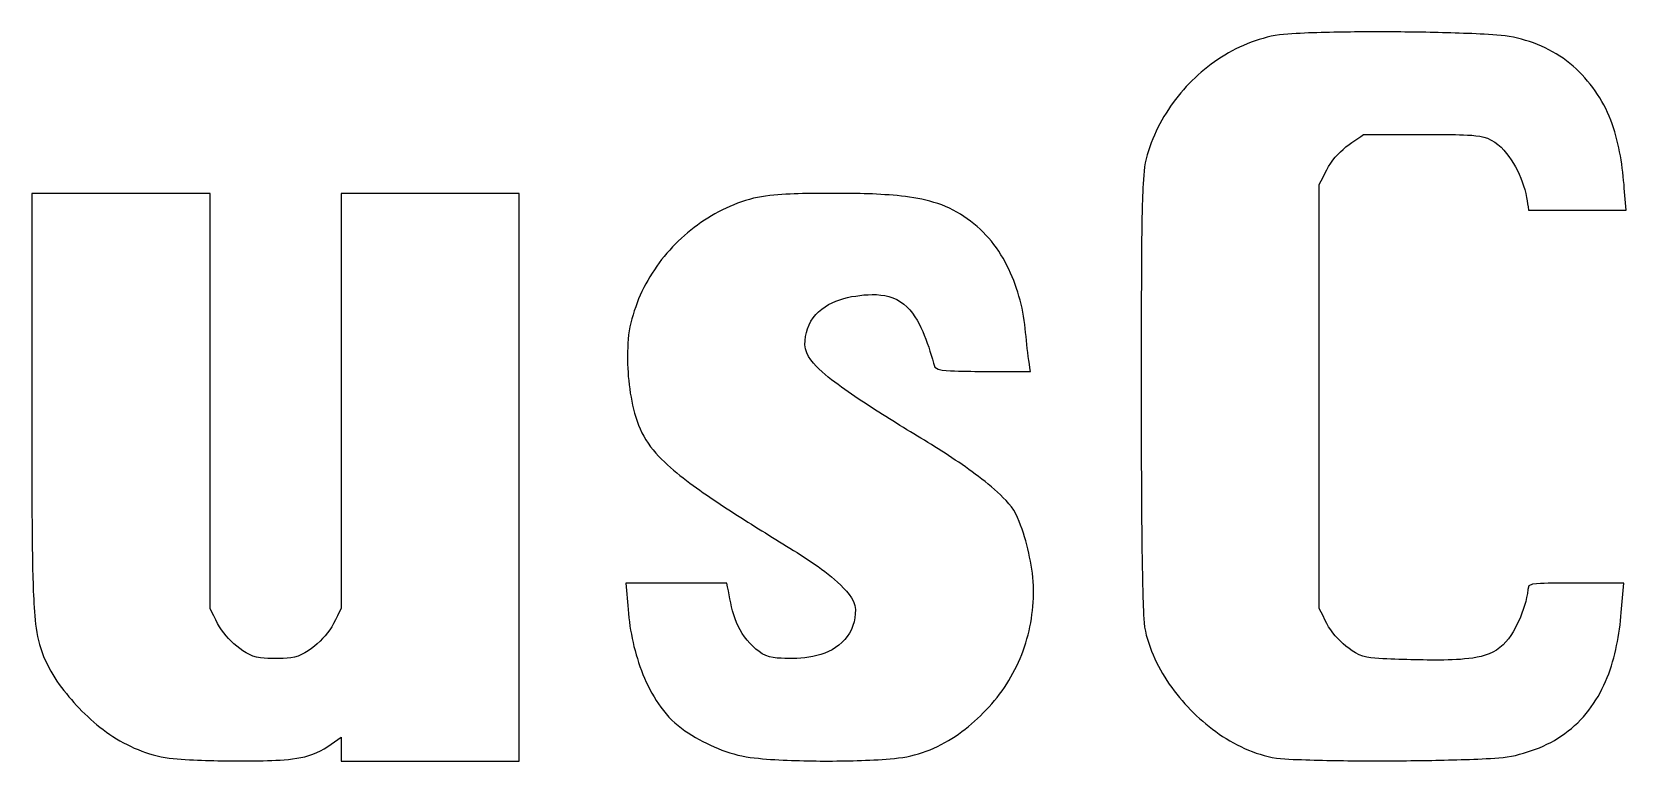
# Model space of a CAD drawing. Extents: x 0 to 428, y 0 to 74.
# Drawn here: x 194.2 to 328, y 11.3 to 72.6 of the extents above; entities that cross this region are included whole.
import ezdxf

# ---------------------------------------------------------------- set-up
doc = ezdxf.new("R2010")
doc.units = 0
doc.layers.add('ink_ext_XXXXXX', color=7, linetype='CONTINUOUS')

msp = doc.modelspace()

# ---------------------------------------------------------------- linework, layer by layer
at = {"layer": 'ink_ext_XXXXXX', "color": 7}
for points in [[(306.634444, 72.592847), (306.281667, 72.584028), (305.928889, 72.584028), (305.576111, 72.584028), (305.223333, 72.584028), (304.879361, 72.575208), (304.526583, 72.575208), (304.173805, 72.566389), (303.821028, 72.566389), (303.46825, 72.557569), (303.115472, 72.54875), (302.762694, 72.539931), (302.41875, 72.539931), (302.065972, 72.522292), (301.713194, 72.513472), (301.360417, 72.504653), (301.007639, 72.487014), (300.663695, 72.469375), (300.310917, 72.451736), (299.958139, 72.434097), (299.605361, 72.407639), (299.261389, 72.381181), (298.908611, 72.345903), (298.555833, 72.292986), (298.220694, 72.222431), (297.87675, 72.134236), (297.541583, 72.046042), (297.206472, 71.949028), (296.871305, 71.834375), (296.545, 71.719722), (296.218695, 71.587431), (295.892361, 71.455139), (295.574861, 71.305208), (295.257361, 71.155278), (294.948695, 70.996528), (294.64, 70.820139), (294.340139, 70.64375), (294.040278, 70.458542), (293.74925, 70.273333), (293.458194, 70.070486), (293.175972, 69.867639), (292.902584, 69.655972), (292.629167, 69.435486), (292.35575, 69.206181), (292.091195, 68.976875), (291.835417, 68.73875), (291.588472, 68.500625), (291.341528, 68.253681), (291.094583, 67.997917), (290.865278, 67.733333), (290.635972, 67.46875), (290.415472, 67.204167), (290.195, 66.921944), (289.983333, 66.648542), (289.780472, 66.3575), (289.586472, 66.066458), (289.40125, 65.775417), (289.216028, 65.475556), (289.039639, 65.175694), (288.872083, 64.867014), (288.713333, 64.558333), (288.554583, 64.240833), (288.413472, 63.923333), (288.281195, 63.597014), (288.148889, 63.270694), (288.025417, 62.944375), (287.919583, 62.609236), (287.81375, 62.274097), (287.725556, 61.938958), (287.646195, 61.595), (287.59325, 61.251042), (287.549167, 60.898264), (287.522694, 60.545486), (287.49625, 60.192708), (287.469806, 59.839931), (287.452139, 59.487153), (287.434528, 59.143194), (287.425694, 58.790417), (287.408056, 58.437639), (287.39925, 58.084861), (287.390417, 57.732083), (287.381583, 57.379306), (287.372778, 57.026528), (287.372778, 56.67375), (287.363972, 56.320972), (287.355139, 55.968194), (287.355139, 55.615417), (287.346305, 55.262639), (287.346305, 54.909861), (287.3375, 54.557083), (287.3375, 54.204306), (287.3375, 53.851528), (287.328695, 53.49875), (287.328695, 53.145972), (287.328695, 52.793194), (287.319861, 52.440417), (287.319861, 52.087639), (287.319861, 51.734861), (287.319861, 51.382083), (287.319861, 51.029306), (287.311028, 50.676528), (287.311028, 50.32375), (287.311028, 49.970972), (287.311028, 49.618194), (287.311028, 49.265417), (287.311028, 48.912639), (287.311028, 48.559861), (287.311028, 48.207083), (287.302222, 47.863125), (287.302222, 47.510347), (287.302222, 47.157569), (287.302222, 46.804792), (287.302222, 46.452014), (287.302222, 46.099236), (287.302222, 45.746458), (287.302222, 45.393681), (287.302222, 45.040903), (287.302222, 44.688125), (287.302222, 44.335347), (287.302222, 43.982569), (287.302222, 43.629792), (287.302222, 43.277014), (287.302222, 42.924236), (287.302222, 42.571458), (287.302222, 42.218681), (287.302222, 41.865903), (287.302222, 41.513125), (287.302222, 41.169167), (287.302222, 40.816389), (287.302222, 40.463611), (287.302222, 40.110833), (287.302222, 39.766875), (287.302222, 39.414097), (287.302222, 39.061319), (287.302222, 38.708542), (287.302222, 38.364583), (287.311028, 38.011806), (287.311028, 37.659028), (287.311028, 37.30625), (287.311028, 36.962292), (287.311028, 36.609514), (287.311028, 36.256736), (287.311028, 35.903958), (287.319861, 35.56), (287.319861, 35.207222), (287.319861, 34.854444), (287.319861, 34.501667), (287.328695, 34.157708), (287.328695, 33.804931), (287.328695, 33.452153), (287.328695, 33.099375), (287.3375, 32.755417), (287.3375, 32.402639), (287.3375, 32.049861), (287.346305, 31.697083), (287.346305, 31.353125), (287.355139, 31.000347), (287.355139, 30.647569), (287.355139, 30.294792), (287.363972, 29.950833), (287.363972, 29.598056), (287.372778, 29.245278), (287.372778, 28.8925), (287.381583, 28.548542), (287.390417, 28.195764), (287.390417, 27.842986), (287.39925, 27.490208), (287.408056, 27.14625), (287.408056, 26.793472), (287.416861, 26.440694), (287.425694, 26.096736), (287.434528, 25.743958), (287.443333, 25.391181), (287.452139, 25.038403), (287.460972, 24.694444), (287.478611, 24.341667), (287.487416, 23.988889), (287.505084, 23.636111), (287.522694, 23.292153), (287.549167, 22.939375), (287.584444, 22.595417), (287.655, 22.251458), (287.734361, 21.9075), (287.831389, 21.572361), (287.937222, 21.237222), (288.051861, 20.902083), (288.175361, 20.575764), (288.307639, 20.249444), (288.44875, 19.931944), (288.598695, 19.614444), (288.76625, 19.305764), (288.925, 18.997083), (289.101389, 18.697222), (289.286583, 18.397361), (289.471806, 18.0975), (289.665833, 17.806458), (289.868695, 17.524236), (290.080361, 17.242014), (290.292028, 16.959792), (290.5125, 16.686389), (290.741806, 16.421806), (290.971111, 16.157222), (291.20925, 15.901458), (291.447361, 15.645694), (291.694306, 15.39875), (291.950084, 15.151806), (292.205833, 14.913681), (292.470417, 14.684375), (292.735, 14.455069), (293.008417, 14.234583), (293.281806, 14.022917), (293.564028, 13.81125), (293.855084, 13.608403), (294.146111, 13.414375), (294.437139, 13.229167), (294.737028, 13.043958), (295.045694, 12.876389), (295.354361, 12.708819), (295.663056, 12.550069), (295.980556, 12.400139), (296.306861, 12.259028), (296.624361, 12.135556), (296.959528, 12.012083), (297.294639, 11.90625), (297.629806, 11.800417), (297.964916, 11.721042), (298.308889, 11.641667), (298.661667, 11.58875), (299.005639, 11.553472), (299.358417, 11.527014), (299.711195, 11.509375), (300.063972, 11.482917), (300.41675, 11.474097), (300.769528, 11.456458), (301.122306, 11.438819), (301.475084, 11.43), (301.827861, 11.421181), (302.180639, 11.412361), (302.533417, 11.403542), (302.886195, 11.394722), (303.238972, 11.385903), (303.59175, 11.385903), (303.944528, 11.377083), (304.297306, 11.377083), (304.650084, 11.368264), (305.002861, 11.368264), (305.355639, 11.368264), (305.708417, 11.359444), (306.061195, 11.359444), (306.413972, 11.359444), (306.76675, 11.359444), (307.119528, 11.359444), (307.472306, 11.359444), (307.825084, 11.359444), (308.177861, 11.359444), (308.530639, 11.359444), (308.883417, 11.368264), (309.236195, 11.368264), (309.588972, 11.368264), (309.932917, 11.377083), (310.285694, 11.377083), (310.638472, 11.385903), (310.99125, 11.385903), (311.344028, 11.394722), (311.696806, 11.394722), (312.049583, 11.403542), (312.402361, 11.412361), (312.755139, 11.421181), (313.107917, 11.43), (313.460694, 11.438819), (313.813472, 11.447639), (314.16625, 11.456458), (314.519028, 11.474097), (314.871806, 11.482917), (315.224583, 11.500556), (315.577361, 11.509375), (315.930139, 11.527014), (316.282917, 11.544653), (316.635694, 11.562292), (316.988472, 11.58875), (317.34125, 11.615208), (317.685194, 11.650486), (318.037972, 11.685764), (318.39075, 11.738681), (318.725917, 11.818056), (319.069861, 11.90625), (319.413805, 11.994444), (319.748972, 12.100278), (320.075278, 12.214931), (320.410417, 12.329583), (320.73675, 12.461875), (321.05425, 12.602986), (321.37175, 12.752917), (321.68925, 12.911667), (321.997917, 13.079236), (322.297778, 13.264444), (322.588805, 13.449653), (322.879861, 13.6525), (323.162083, 13.864167), (323.435472, 14.084653), (323.700084, 14.313958), (323.955833, 14.560903), (324.202778, 14.807847), (324.440917, 15.063611), (324.670194, 15.328194), (324.881861, 15.601597), (325.093528, 15.883819), (325.296389, 16.174861), (325.481583, 16.474722), (325.666806, 16.774583), (325.834361, 17.083264), (325.993139, 17.391944), (326.151861, 17.709444), (326.292972, 18.026944), (326.425278, 18.353264), (326.557584, 18.679583), (326.672222, 19.014722), (326.786861, 19.341042), (326.883889, 19.685), (326.980917, 20.020139), (327.069083, 20.355278), (327.148472, 20.699236), (327.227861, 21.043194), (327.298417, 21.387153), (327.360139, 21.731111), (327.413056, 22.083889), (327.465972, 22.427847), (327.510084, 22.771806), (327.554167, 23.124583), (327.589444, 23.477361), (327.615917, 23.821319), (327.642361, 24.13), (327.668805, 24.438681), (327.695278, 24.747361), (327.72175, 25.056042), (327.739361, 25.364722), (327.765833, 25.673403), (327.792306, 25.982083), (327.81875, 26.290764), (327.483611, 26.290764), (327.148472, 26.290764), (326.813333, 26.290764), (326.478194, 26.290764), (326.143056, 26.290764), (325.799083, 26.290764), (325.463972, 26.290764), (325.128805, 26.290764), (324.793695, 26.290764), (324.458528, 26.290764), (324.123417, 26.290764), (323.78825, 26.290764), (323.461944, 26.290764), (323.126806, 26.290764), (322.800472, 26.290764), (322.474167, 26.290764), (322.139028, 26.290764), (321.812694, 26.281944), (321.477584, 26.281944), (321.15125, 26.264306), (320.824916, 26.255486), (320.489806, 26.229028), (320.172306, 26.184931), (319.863611, 26.061458), (319.757778, 25.761597), (319.731305, 25.417639), (319.669583, 25.073681), (319.590194, 24.738542), (319.502028, 24.403403), (319.387361, 24.077083), (319.272694, 23.750764), (319.140417, 23.433264), (319.008139, 23.115764), (318.858194, 22.798264), (318.699444, 22.489583), (318.531861, 22.189722), (318.355472, 21.889861), (318.152639, 21.607639), (317.932139, 21.343056), (317.685194, 21.096111), (317.420639, 20.866806), (317.138417, 20.663958), (316.829722, 20.487569), (316.512222, 20.346458), (316.185917, 20.222986), (315.85075, 20.125972), (315.506806, 20.055417), (315.162861, 19.993681), (314.818889, 19.949583), (314.466111, 19.914306), (314.122139, 19.879028), (313.769361, 19.861389), (313.425417, 19.84375), (313.072639, 19.834931), (312.719861, 19.826111), (312.375917, 19.826111), (312.023139, 19.826111), (311.670361, 19.826111), (311.326389, 19.826111), (310.973611, 19.834931), (310.629639, 19.84375), (310.276861, 19.852569), (309.94175, 19.852569), (309.606583, 19.861389), (309.271472, 19.870208), (308.9275, 19.879028), (308.592361, 19.887847), (308.257222, 19.896667), (307.922083, 19.914306), (307.586944, 19.923125), (307.251806, 19.949583), (306.916667, 19.976042), (306.581528, 20.011319), (306.246389, 20.064236), (305.920084, 20.143611), (305.611389, 20.267083), (305.311528, 20.425833), (305.029306, 20.602222), (304.755917, 20.79625), (304.500139, 20.981458), (304.262028, 21.184306), (304.032694, 21.404792), (303.812222, 21.625278), (303.600556, 21.863403), (303.406528, 22.110347), (303.221305, 22.357292), (303.044916, 22.621875), (302.895, 22.895278), (302.73625, 23.212778), (302.5775, 23.530278), (302.41875, 23.838958), (302.26, 24.156458), (302.26, 24.509236), (302.26, 24.862014), (302.26, 25.214792), (302.26, 25.567569), (302.26, 25.920347), (302.26, 26.273125), (302.26, 26.625903), (302.26, 26.978681), (302.26, 27.331458), (302.26, 27.675417), (302.26, 28.028194), (302.26, 28.380972), (302.26, 28.73375), (302.26, 29.086528), (302.26, 29.439306), (302.26, 29.792083), (302.26, 30.144861), (302.26, 30.497639), (302.26, 30.850417), (302.26, 31.203194), (302.26, 31.555972), (302.26, 31.90875), (302.26, 32.261528), (302.26, 32.614306), (302.26, 32.967083), (302.26, 33.319861), (302.26, 33.672639), (302.26, 34.025417), (302.26, 34.378194), (302.26, 34.730972), (302.26, 35.08375), (302.26, 35.436528), (302.26, 35.789306), (302.26, 36.142083), (302.26, 36.494861), (302.26, 36.847639), (302.26, 37.200417), (302.26, 37.553194), (302.26, 37.905972), (302.26, 38.25875), (302.26, 38.611528), (302.26, 38.964306), (302.26, 39.308264), (302.26, 39.661042), (302.26, 40.013819), (302.26, 40.366597), (302.26, 40.719375), (302.26, 41.072153), (302.26, 41.424931), (302.26, 41.777708), (302.26, 42.130486), (302.26, 42.483264), (302.26, 42.836042), (302.26, 43.188819), (302.26, 43.541597), (302.26, 43.894375), (302.26, 44.247153), (302.26, 44.599931), (302.26, 44.952708), (302.26, 45.305486), (302.26, 45.658264), (302.26, 46.011042), (302.26, 46.363819), (302.26, 46.716597), (302.26, 47.069375), (302.26, 47.422153), (302.26, 47.774931), (302.26, 48.127708), (302.26, 48.480486), (302.26, 48.833264), (302.26, 49.186042), (302.26, 49.538819), (302.26, 49.891597), (302.26, 50.244375), (302.26, 50.588333), (302.26, 50.941111), (302.26, 51.293889), (302.26, 51.646667), (302.26, 51.999444), (302.26, 52.352222), (302.26, 52.705), (302.26, 53.057778), (302.26, 53.410556), (302.26, 53.763333), (302.26, 54.116111), (302.26, 54.468889), (302.26, 54.821667), (302.26, 55.174444), (302.26, 55.527222), (302.26, 55.88), (302.26, 56.232778), (302.26, 56.585556), (302.26, 56.938333), (302.26, 57.291111), (302.26, 57.643889), (302.26, 57.996667), (302.26, 58.349444), (302.26, 58.702222), (302.26, 59.055), (302.26, 59.407778), (302.26, 59.760556), (302.41875, 60.069236), (302.5775, 60.386736), (302.73625, 60.695417), (302.895, 61.012917), (303.044916, 61.286319), (303.221305, 61.550903), (303.406528, 61.806667), (303.600556, 62.053611), (303.812222, 62.282917), (304.032694, 62.512222), (304.262028, 62.723889), (304.500139, 62.935556), (304.755917, 63.120764), (304.994028, 63.288333), (305.240972, 63.455903), (305.487917, 63.632292), (305.734861, 63.799861), (305.972972, 63.967431), (306.308139, 63.967431), (306.64325, 63.967431), (306.978417, 63.967431), (307.304722, 63.967431), (307.639861, 63.967431), (307.975, 63.967431), (308.301305, 63.967431), (308.636472, 63.967431), (308.971583, 63.967431), (309.297917, 63.967431), (309.633056, 63.967431), (309.968194, 63.967431), (310.294528, 63.967431), (310.629639, 63.967431), (310.964806, 63.967431), (311.299916, 63.967431), (311.643889, 63.967431), (311.987861, 63.967431), (312.322972, 63.967431), (312.666944, 63.967431), (313.010917, 63.967431), (313.346028, 63.958611), (313.69, 63.958611), (314.033972, 63.949792), (314.369083, 63.940972), (314.713056, 63.923333), (315.057028, 63.905694), (315.392139, 63.870417), (315.727306, 63.826319), (316.062416, 63.755764), (316.38875, 63.649931), (316.688611, 63.5), (316.988472, 63.323611), (317.261861, 63.120764), (317.517639, 62.900278), (317.75575, 62.653333), (317.97625, 62.38875), (318.187917, 62.115347), (318.381944, 61.833125), (318.558333, 61.542083), (318.734722, 61.242222), (318.893472, 60.942361), (319.043417, 60.633681), (319.175694, 60.316181), (319.299167, 59.998681), (319.413805, 59.672361), (319.510833, 59.346042), (319.599028, 59.010903), (319.66075, 58.675764), (319.704861, 58.411181), (319.748972, 58.146597), (319.78425, 57.882014), (319.828333, 57.617431), (320.172306, 57.617431), (320.51625, 57.617431), (320.851389, 57.617431), (321.195361, 57.617431), (321.539306, 57.617431), (321.88325, 57.617431), (322.218417, 57.617431), (322.562361, 57.617431), (322.906305, 57.617431), (323.241472, 57.617431), (323.585417, 57.617431), (323.929361, 57.617431), (324.273333, 57.617431), (324.608472, 57.617431), (324.952416, 57.617431), (325.296389, 57.617431), (325.631528, 57.617431), (325.975472, 57.617431), (326.319444, 57.617431), (326.663417, 57.617431), (326.998528, 57.617431), (327.3425, 57.617431), (327.686472, 57.617431), (328.021583, 57.617431), (327.995139, 57.926111), (327.9775, 58.234792), (327.951028, 58.534653), (327.924583, 58.843333), (327.898139, 59.152014), (327.871667, 59.451875), (327.845194, 59.760556), (327.809916, 60.104514), (327.774639, 60.448472), (327.739361, 60.80125), (327.695278, 61.145208), (327.651195, 61.489167), (327.59825, 61.833125), (327.545361, 62.177083), (327.474806, 62.512222), (327.413056, 62.856181), (327.333695, 63.191319), (327.254306, 63.535278), (327.166111, 63.870417), (327.069083, 64.205556), (326.96325, 64.531875), (326.848611, 64.858194), (326.733972, 65.184514), (326.601667, 65.510833), (326.460556, 65.828333), (326.310639, 66.145833), (326.151861, 66.454514), (325.984306, 66.754375), (325.807917, 67.054236), (325.613889, 67.345278), (325.419861, 67.636319), (325.217028, 67.909722), (325.005361, 68.191944), (324.784861, 68.456528), (324.555556, 68.721111), (324.32625, 68.976875), (324.079306, 69.232639), (323.823528, 69.479583), (323.567778, 69.708889), (323.303194, 69.938194), (323.020972, 70.158681), (322.73875, 70.370347), (322.447694, 70.564375), (322.156667, 70.749583), (321.847972, 70.925972), (321.539306, 71.093542), (321.221806, 71.252292), (320.904306, 71.393403), (320.577972, 71.534514), (320.251667, 71.657986), (319.916528, 71.772639), (319.581389, 71.878472), (319.24625, 71.975486), (318.902306, 72.063681), (318.567139, 72.151875), (318.214361, 72.213611), (317.870417, 72.257708), (317.517639, 72.292986), (317.173695, 72.319444), (316.820917, 72.345903), (316.468139, 72.372361), (316.115361, 72.39), (315.762584, 72.407639), (315.418611, 72.425278), (315.065833, 72.442917), (314.713056, 72.460556), (314.360278, 72.469375), (314.0075, 72.487014), (313.663528, 72.495833), (313.31075, 72.504653), (312.957972, 72.513472), (312.605194, 72.522292), (312.252416, 72.531111), (311.899639, 72.539931), (311.555694, 72.54875), (311.202917, 72.557569), (310.850139, 72.557569), (310.497361, 72.566389), (310.144583, 72.566389), (309.791806, 72.575208), (309.447861, 72.575208), (309.095084, 72.584028), (308.742306, 72.584028), (308.389528, 72.584028), (308.03675, 72.584028), (307.683972, 72.592847), (307.331195, 72.592847), (306.987222, 72.592847), (306.634444, 72.592847), (306.634444, 72.592847)], [(194.168889, 59.028542), (194.168889, 58.684583), (194.168889, 58.340625), (194.168889, 57.987847), (194.168889, 57.643889), (194.168889, 57.291111), (194.168889, 56.947153), (194.168889, 56.603194), (194.168889, 56.250417), (194.168889, 55.906458), (194.168889, 55.553681), (194.168889, 55.209722), (194.168889, 54.865764), (194.168889, 54.512986), (194.168889, 54.169028), (194.168889, 53.81625), (194.168889, 53.472292), (194.168889, 53.128333), (194.168889, 52.775556), (194.168889, 52.431597), (194.168889, 52.078819), (194.168889, 51.734861), (194.168889, 51.390903), (194.168889, 51.038125), (194.168889, 50.694167), (194.168889, 50.341389), (194.168889, 49.997431), (194.168889, 49.653472), (194.168889, 49.300694), (194.168889, 48.956736), (194.168889, 48.603958), (194.168889, 48.26), (194.168889, 47.916042), (194.168889, 47.563264), (194.168889, 47.219306), (194.168889, 46.866528), (194.168889, 46.522569), (194.168889, 46.178611), (194.168889, 45.825833), (194.168889, 45.481875), (194.168889, 45.129097), (194.168889, 44.785139), (194.168889, 44.441181), (194.168889, 44.088403), (194.168889, 43.744444), (194.168889, 43.391667), (194.168889, 43.047708), (194.168889, 42.70375), (194.168889, 42.350972), (194.168889, 42.007014), (194.168889, 41.654236), (194.168889, 41.310278), (194.168889, 40.9575), (194.168889, 40.613542), (194.168889, 40.260764), (194.168889, 39.916806), (194.168889, 39.564028), (194.168889, 39.220069), (194.168889, 38.867292), (194.168889, 38.523333), (194.168889, 38.170556), (194.168889, 37.826597), (194.168889, 37.473819), (194.168889, 37.121042), (194.168889, 36.777083), (194.168889, 36.424306), (194.168889, 36.080347), (194.168889, 35.727569), (194.168889, 35.383611), (194.168889, 35.030833), (194.168889, 34.686875), (194.168889, 34.334097), (194.177708, 33.990139), (194.177708, 33.637361), (194.177708, 33.293403), (194.177708, 32.940625), (194.177708, 32.587847), (194.177708, 32.243889), (194.177708, 31.891111), (194.186528, 31.547153), (194.186528, 31.194375), (194.186528, 30.850417), (194.186528, 30.497639), (194.195347, 30.153681), (194.195347, 29.800903), (194.204167, 29.456944), (194.204167, 29.104167), (194.212986, 28.760208), (194.212986, 28.407431), (194.221806, 28.054653), (194.230625, 27.710694), (194.230625, 27.357917), (194.239444, 27.013958), (194.248264, 26.661181), (194.265903, 26.317222), (194.274722, 25.964444), (194.283542, 25.620486), (194.301181, 25.267708), (194.318819, 24.92375), (194.336458, 24.570972), (194.354097, 24.227014), (194.380556, 23.874236), (194.407014, 23.530278), (194.442292, 23.186319), (194.486389, 22.833542), (194.530486, 22.489583), (194.583403, 22.145625), (194.645139, 21.801667), (194.715694, 21.457708), (194.803889, 21.122569), (194.909722, 20.787431), (195.024375, 20.461111), (195.156667, 20.134792), (195.297778, 19.817292), (195.447708, 19.508611), (195.597639, 19.191111), (195.756389, 18.882431), (195.915139, 18.600208), (196.091528, 18.317986), (196.276736, 18.044583), (196.461944, 17.78), (196.655972, 17.515417), (196.858819, 17.259653), (197.061667, 17.003889), (197.273333, 16.748125), (197.485, 16.501181), (197.696667, 16.254236), (197.917153, 16.016111), (198.146458, 15.769167), (198.375764, 15.539861), (198.613889, 15.301736), (198.860833, 15.072431), (199.107778, 14.843125), (199.363542, 14.613819), (199.619306, 14.393333), (199.883889, 14.181667), (200.148472, 13.978819), (200.421875, 13.775972), (200.704097, 13.581944), (200.9775, 13.396736), (201.268542, 13.211528), (201.559583, 13.043958), (201.859444, 12.876389), (202.159306, 12.726458), (202.459167, 12.576528), (202.767847, 12.435417), (203.085347, 12.303125), (203.394028, 12.179653), (203.711528, 12.065), (204.037847, 11.959167), (204.364167, 11.862153), (204.681667, 11.773958), (205.016806, 11.694583), (205.351944, 11.632847), (205.687083, 11.58875), (206.031042, 11.544653), (206.366181, 11.518194), (206.710139, 11.491736), (207.045278, 11.465278), (207.389236, 11.447639), (207.733194, 11.43), (208.068333, 11.412361), (208.412292, 11.403542), (208.747431, 11.385903), (209.091389, 11.377083), (209.435347, 11.377083), (209.770486, 11.368264), (210.114444, 11.359444), (210.458403, 11.359444), (210.793542, 11.359444), (211.1375, 11.350625), (211.490278, 11.350625), (211.843056, 11.350625), (212.195833, 11.350625), (212.548611, 11.359444), (212.892569, 11.359444), (213.245347, 11.359444), (213.598125, 11.368264), (213.950903, 11.377083), (214.303681, 11.394722), (214.656458, 11.403542), (215.009236, 11.421181), (215.362014, 11.447639), (215.705972, 11.482917), (216.05875, 11.518194), (216.402708, 11.571111), (216.755486, 11.632847), (217.099444, 11.703403), (217.434583, 11.800417), (217.769722, 11.915069), (218.096042, 12.047361), (218.413542, 12.197292), (218.713403, 12.373681), (219.013264, 12.558889), (219.304306, 12.761736), (219.577708, 12.955764), (219.859931, 13.149792), (220.133333, 13.352639), (220.133333, 13.0175), (220.133333, 12.682361), (220.133333, 12.338403), (220.133333, 12.003264), (220.133333, 11.668125), (220.133333, 11.332986), (220.477292, 11.332986), (220.830069, 11.332986), (221.174028, 11.332986), (221.526806, 11.332986), (221.870764, 11.332986), (222.223542, 11.332986), (222.5675, 11.332986), (222.920278, 11.332986), (223.264236, 11.332986), (223.608194, 11.332986), (223.960972, 11.332986), (224.304931, 11.332986), (224.657708, 11.332986), (225.001667, 11.332986), (225.354444, 11.332986), (225.698403, 11.332986), (226.042361, 11.332986), (226.395139, 11.332986), (226.739097, 11.332986), (227.091875, 11.332986), (227.435833, 11.332986), (227.788611, 11.332986), (228.132569, 11.332986), (228.485347, 11.332986), (228.829306, 11.332986), (229.173264, 11.332986), (229.526042, 11.332986), (229.87, 11.332986), (230.222778, 11.332986), (230.566736, 11.332986), (230.919514, 11.332986), (231.263472, 11.332986), (231.61625, 11.332986), (231.960208, 11.332986), (232.304167, 11.332986), (232.656944, 11.332986), (233.000903, 11.332986), (233.353681, 11.332986), (233.697639, 11.332986), (234.050417, 11.332986), (234.394375, 11.332986), (234.738333, 11.332986), (235.091111, 11.332986), (235.091111, 11.685764), (235.091111, 12.038542), (235.091111, 12.391319), (235.091111, 12.735278), (235.091111, 13.088056), (235.091111, 13.440833), (235.091111, 13.793611), (235.091111, 14.137569), (235.091111, 14.490347), (235.091111, 14.843125), (235.091111, 15.195903), (235.091111, 15.548681), (235.091111, 15.892639), (235.091111, 16.245417), (235.091111, 16.598194), (235.091111, 16.950972), (235.091111, 17.294931), (235.091111, 17.647708), (235.091111, 18.000486), (235.091111, 18.353264), (235.091111, 18.697222), (235.091111, 19.05), (235.091111, 19.402778), (235.091111, 19.755556), (235.091111, 20.099514), (235.091111, 20.452292), (235.091111, 20.805069), (235.091111, 21.157847), (235.091111, 21.510625), (235.091111, 21.854583), (235.091111, 22.207361), (235.091111, 22.560139), (235.091111, 22.912917), (235.091111, 23.256875), (235.091111, 23.609653), (235.091111, 23.962431), (235.091111, 24.315208), (235.091111, 24.659167), (235.091111, 25.011944), (235.091111, 25.364722), (235.091111, 25.7175), (235.091111, 26.061458), (235.091111, 26.414236), (235.091111, 26.767014), (235.091111, 27.119792), (235.091111, 27.472569), (235.091111, 27.816528), (235.091111, 28.169306), (235.091111, 28.522083), (235.091111, 28.874861), (235.091111, 29.218819), (235.091111, 29.571597), (235.091111, 29.924375), (235.091111, 30.277153), (235.091111, 30.621111), (235.091111, 30.973889), (235.091111, 31.326667), (235.091111, 31.679444), (235.091111, 32.023403), (235.091111, 32.376181), (235.091111, 32.728958), (235.091111, 33.081736), (235.091111, 33.434514), (235.091111, 33.778472), (235.091111, 34.13125), (235.091111, 34.484028), (235.091111, 34.836806), (235.091111, 35.180764), (235.091111, 35.533542), (235.091111, 35.886319), (235.091111, 36.239097), (235.091111, 36.583056), (235.091111, 36.935833), (235.091111, 37.288611), (235.091111, 37.641389), (235.091111, 37.985347), (235.091111, 38.338125), (235.091111, 38.690903), (235.091111, 39.043681), (235.091111, 39.396458), (235.091111, 39.740417), (235.091111, 40.093194), (235.091111, 40.445972), (235.091111, 40.79875), (235.091111, 41.142708), (235.091111, 41.495486), (235.091111, 41.848264), (235.091111, 42.201042), (235.091111, 42.545), (235.091111, 42.897778), (235.091111, 43.250556), (235.091111, 43.603333), (235.091111, 43.947292), (235.091111, 44.300069), (235.091111, 44.652847), (235.091111, 45.005625), (235.091111, 45.358403), (235.091111, 45.702361), (235.091111, 46.055139), (235.091111, 46.407917), (235.091111, 46.760694), (235.091111, 47.104653), (235.091111, 47.457431), (235.091111, 47.810208), (235.091111, 48.162986), (235.091111, 48.506944), (235.091111, 48.859722), (235.091111, 49.2125), (235.091111, 49.565278), (235.091111, 49.909236), (235.091111, 50.262014), (235.091111, 50.614792), (235.091111, 50.967569), (235.091111, 51.320347), (235.091111, 51.664306), (235.091111, 52.017083), (235.091111, 52.369861), (235.091111, 52.722639), (235.091111, 53.066597), (235.091111, 53.419375), (235.091111, 53.772153), (235.091111, 54.124931), (235.091111, 54.468889), (235.091111, 54.821667), (235.091111, 55.174444), (235.091111, 55.527222), (235.091111, 55.871181), (235.091111, 56.223958), (235.091111, 56.576736), (235.091111, 56.929514), (235.091111, 57.273472), (235.091111, 57.62625), (235.091111, 57.979028), (235.091111, 58.331806), (235.091111, 58.684583), (235.091111, 59.028542), (234.738333, 59.028542), (234.394375, 59.028542), (234.050417, 59.028542), (233.697639, 59.028542), (233.353681, 59.028542), (233.000903, 59.028542), (232.656944, 59.028542), (232.304167, 59.028542), (231.960208, 59.028542), (231.61625, 59.028542), (231.263472, 59.028542), (230.919514, 59.028542), (230.566736, 59.028542), (230.222778, 59.028542), (229.87, 59.028542), (229.526042, 59.028542), (229.173264, 59.028542), (228.829306, 59.028542), (228.485347, 59.028542), (228.132569, 59.028542), (227.788611, 59.028542), (227.435833, 59.028542), (227.091875, 59.028542), (226.739097, 59.028542), (226.395139, 59.028542), (226.042361, 59.028542), (225.698403, 59.028542), (225.354444, 59.028542), (225.001667, 59.028542), (224.657708, 59.028542), (224.304931, 59.028542), (223.960972, 59.028542), (223.608194, 59.028542), (223.264236, 59.028542), (222.920278, 59.028542), (222.5675, 59.028542), (222.223542, 59.028542), (221.870764, 59.028542), (221.526806, 59.028542), (221.174028, 59.028542), (220.830069, 59.028542), (220.477292, 59.028542), (220.133333, 59.028542), (220.133333, 58.675764), (220.133333, 58.322986), (220.133333, 57.970208), (220.133333, 57.62625), (220.133333, 57.273472), (220.133333, 56.920694), (220.133333, 56.567917), (220.133333, 56.215139), (220.133333, 55.862361), (220.133333, 55.509583), (220.133333, 55.156806), (220.133333, 54.804028), (220.133333, 54.45125), (220.133333, 54.098472), (220.133333, 53.745694), (220.133333, 53.392917), (220.133333, 53.040139), (220.133333, 52.687361), (220.133333, 52.334583), (220.133333, 51.981806), (220.133333, 51.629028), (220.133333, 51.285069), (220.133333, 50.932292), (220.133333, 50.579514), (220.133333, 50.226736), (220.133333, 49.873958), (220.133333, 49.521181), (220.133333, 49.168403), (220.133333, 48.815625), (220.133333, 48.462847), (220.133333, 48.110069), (220.133333, 47.757292), (220.133333, 47.404514), (220.133333, 47.051736), (220.133333, 46.698958), (220.133333, 46.346181), (220.133333, 45.993403), (220.133333, 45.640625), (220.133333, 45.287847), (220.133333, 44.943889), (220.133333, 44.591111), (220.133333, 44.238333), (220.133333, 43.885556), (220.133333, 43.532778), (220.133333, 43.18), (220.133333, 42.827222), (220.133333, 42.474444), (220.133333, 42.121667), (220.133333, 41.768889), (220.133333, 41.416111), (220.133333, 41.063333), (220.133333, 40.710556), (220.133333, 40.357778), (220.133333, 40.005), (220.133333, 39.652222), (220.133333, 39.299444), (220.133333, 38.946667), (220.133333, 38.602708), (220.133333, 38.249931), (220.133333, 37.897153), (220.133333, 37.544375), (220.133333, 37.191597), (220.133333, 36.838819), (220.133333, 36.486042), (220.133333, 36.133264), (220.133333, 35.780486), (220.133333, 35.427708), (220.133333, 35.074931), (220.133333, 34.722153), (220.133333, 34.369375), (220.133333, 34.016597), (220.133333, 33.663819), (220.133333, 33.311042), (220.133333, 32.958264), (220.133333, 32.605486), (220.133333, 32.261528), (220.133333, 31.90875), (220.133333, 31.555972), (220.133333, 31.203194), (220.133333, 30.850417), (220.133333, 30.497639), (220.133333, 30.144861), (220.133333, 29.792083), (220.133333, 29.439306), (220.133333, 29.086528), (220.133333, 28.73375), (220.133333, 28.380972), (220.133333, 28.028194), (220.133333, 27.675417), (220.133333, 27.322639), (220.133333, 26.969861), (220.133333, 26.617083), (220.133333, 26.264306), (220.133333, 25.920347), (220.133333, 25.567569), (220.133333, 25.214792), (220.133333, 24.862014), (220.133333, 24.509236), (220.133333, 24.156458), (219.974583, 23.838958), (219.815833, 23.530278), (219.657083, 23.212778), (219.498333, 22.895278), (219.348403, 22.621875), (219.172014, 22.357292), (218.986806, 22.110347), (218.792778, 21.863403), (218.581111, 21.625278), (218.360625, 21.404792), (218.131319, 21.184306), (217.893194, 20.981458), (217.637431, 20.79625), (217.372847, 20.611042), (217.099444, 20.443472), (216.817222, 20.293542), (216.526181, 20.16125), (216.2175, 20.073056), (215.908819, 20.011319), (215.591319, 19.976042), (215.273819, 19.949583), (214.9475, 19.949583), (214.63, 19.940764), (214.3125, 19.949583), (213.986181, 19.949583), (213.668681, 19.976042), (213.351181, 20.011319), (213.033681, 20.073056), (212.733819, 20.16125), (212.433958, 20.293542), (212.160556, 20.443472), (211.887153, 20.611042), (211.622569, 20.79625), (211.366806, 20.981458), (211.128681, 21.184306), (210.899375, 21.404792), (210.678889, 21.625278), (210.467222, 21.863403), (210.273194, 22.110347), (210.087986, 22.357292), (209.911597, 22.621875), (209.761667, 22.895278), (209.602917, 23.212778), (209.444167, 23.530278), (209.285417, 23.838958), (209.126667, 24.156458), (209.126667, 24.509236), (209.126667, 24.862014), (209.126667, 25.214792), (209.126667, 25.567569), (209.126667, 25.920347), (209.126667, 26.264306), (209.126667, 26.617083), (209.126667, 26.969861), (209.126667, 27.322639), (209.126667, 27.675417), (209.126667, 28.028194), (209.126667, 28.380972), (209.126667, 28.73375), (209.126667, 29.086528), (209.126667, 29.439306), (209.126667, 29.792083), (209.126667, 30.144861), (209.126667, 30.497639), (209.126667, 30.850417), (209.126667, 31.203194), (209.126667, 31.555972), (209.126667, 31.90875), (209.126667, 32.261528), (209.126667, 32.605486), (209.126667, 32.958264), (209.126667, 33.311042), (209.126667, 33.663819), (209.126667, 34.016597), (209.126667, 34.369375), (209.126667, 34.722153), (209.126667, 35.074931), (209.126667, 35.427708), (209.126667, 35.780486), (209.126667, 36.133264), (209.126667, 36.486042), (209.126667, 36.838819), (209.126667, 37.191597), (209.126667, 37.544375), (209.126667, 37.897153), (209.126667, 38.249931), (209.126667, 38.602708), (209.126667, 38.946667), (209.126667, 39.299444), (209.126667, 39.652222), (209.126667, 40.005), (209.126667, 40.357778), (209.126667, 40.710556), (209.126667, 41.063333), (209.126667, 41.416111), (209.126667, 41.768889), (209.126667, 42.121667), (209.126667, 42.474444), (209.126667, 42.827222), (209.126667, 43.18), (209.126667, 43.532778), (209.126667, 43.885556), (209.126667, 44.238333), (209.126667, 44.591111), (209.126667, 44.943889), (209.126667, 45.287847), (209.126667, 45.640625), (209.126667, 45.993403), (209.126667, 46.346181), (209.126667, 46.698958), (209.126667, 47.051736), (209.126667, 47.404514), (209.126667, 47.757292), (209.126667, 48.110069), (209.126667, 48.462847), (209.126667, 48.815625), (209.126667, 49.168403), (209.126667, 49.521181), (209.126667, 49.873958), (209.126667, 50.226736), (209.126667, 50.579514), (209.126667, 50.932292), (209.126667, 51.285069), (209.126667, 51.629028), (209.126667, 51.981806), (209.126667, 52.334583), (209.126667, 52.687361), (209.126667, 53.040139), (209.126667, 53.392917), (209.126667, 53.745694), (209.126667, 54.098472), (209.126667, 54.45125), (209.126667, 54.804028), (209.126667, 55.156806), (209.126667, 55.509583), (209.126667, 55.862361), (209.126667, 56.215139), (209.126667, 56.567917), (209.126667, 56.920694), (209.126667, 57.273472), (209.126667, 57.62625), (209.126667, 57.970208), (209.126667, 58.322986), (209.126667, 58.675764), (209.126667, 59.028542), (208.782708, 59.028542), (208.429931, 59.028542), (208.085972, 59.028542), (207.733194, 59.028542), (207.389236, 59.028542), (207.036458, 59.028542), (206.6925, 59.028542), (206.339722, 59.028542), (205.995764, 59.028542), (205.651806, 59.028542), (205.299028, 59.028542), (204.955069, 59.028542), (204.602292, 59.028542), (204.258333, 59.028542), (203.905556, 59.028542), (203.561597, 59.028542), (203.208819, 59.028542), (202.864861, 59.028542), (202.520903, 59.028542), (202.168125, 59.028542), (201.824167, 59.028542), (201.471389, 59.028542), (201.127431, 59.028542), (200.774653, 59.028542), (200.430694, 59.028542), (200.077917, 59.028542), (199.733958, 59.028542), (199.39, 59.028542), (199.037222, 59.028542), (198.693264, 59.028542), (198.340486, 59.028542), (197.996528, 59.028542), (197.64375, 59.028542), (197.299792, 59.028542), (196.947014, 59.028542), (196.603056, 59.028542), (196.259097, 59.028542), (195.906319, 59.028542), (195.562361, 59.028542), (195.209583, 59.028542), (194.865625, 59.028542), (194.512847, 59.028542), (194.168889, 59.028542), (194.168889, 59.028542)], [(260.579306, 59.028542), (260.235347, 59.019722), (259.891389, 59.019722), (259.547431, 59.010903), (259.203472, 59.010903), (258.859514, 59.002083), (258.515556, 58.993264), (258.171597, 58.975625), (257.827639, 58.966806), (257.483681, 58.949167), (257.139722, 58.931528), (256.795764, 58.905069), (256.460625, 58.878611), (256.116667, 58.843333), (255.772708, 58.799236), (255.437569, 58.746319), (255.093611, 58.684583), (254.758472, 58.614028), (254.423333, 58.517014), (254.088194, 58.42), (253.753056, 58.305347), (253.426736, 58.190694), (253.100417, 58.058403), (252.782917, 57.926111), (252.456597, 57.785), (252.147917, 57.635069), (251.830417, 57.476319), (251.521736, 57.30875), (251.221875, 57.132361), (250.922014, 56.955972), (250.630972, 56.761944), (250.339931, 56.567917), (250.048889, 56.365069), (249.775486, 56.162222), (249.493264, 55.941736), (249.228681, 55.72125), (248.964097, 55.491944), (248.699514, 55.262639), (248.44375, 55.024514), (248.196806, 54.777569), (247.958681, 54.521806), (247.720556, 54.266042), (247.49125, 54.001458), (247.261944, 53.736875), (247.041458, 53.463472), (246.829792, 53.18125), (246.626944, 52.899028), (246.432917, 52.616806), (246.238889, 52.316944), (246.053681, 52.025903), (245.877292, 51.717222), (245.709722, 51.417361), (245.550972, 51.108681), (245.392222, 50.791181), (245.251111, 50.473681), (245.11, 50.156181), (244.977708, 49.829861), (244.863056, 49.494722), (244.748403, 49.168403), (244.642569, 48.833264), (244.554375, 48.498125), (244.466181, 48.154167), (244.386806, 47.819028), (244.325069, 47.475069), (244.272153, 47.131111), (244.236875, 46.778333), (244.210417, 46.434375), (244.192778, 46.081597), (244.175139, 45.737639), (244.175139, 45.384861), (244.175139, 45.040903), (244.183958, 44.688125), (244.201597, 44.335347), (244.219236, 43.991389), (244.245694, 43.638611), (244.280972, 43.294653), (244.31625, 42.950694), (244.360347, 42.597917), (244.413264, 42.253958), (244.475, 41.91), (244.536736, 41.566042), (244.607292, 41.222083), (244.686667, 40.886944), (244.774861, 40.551806), (244.871875, 40.216667), (244.986528, 39.881528), (245.101181, 39.555208), (245.233472, 39.237708), (245.383403, 38.920208), (245.542153, 38.620347), (245.718542, 38.320486), (245.912569, 38.029444), (246.115417, 37.747222), (246.327083, 37.473819), (246.547569, 37.209236), (246.785694, 36.953472), (247.023819, 36.706528), (247.270764, 36.468403), (247.526528, 36.230278), (247.782292, 36.000972), (248.046875, 35.771667), (248.311458, 35.551181), (248.576042, 35.330694), (248.849444, 35.119028), (249.122847, 34.907361), (249.405069, 34.695694), (249.678472, 34.492847), (249.960694, 34.29), (250.242917, 34.087153), (250.525139, 33.884306), (250.807361, 33.690278), (251.098403, 33.49625), (251.380625, 33.302222), (251.671667, 33.108194), (251.953889, 32.914167), (252.244931, 32.720139), (252.535972, 32.534931), (252.827014, 32.349722), (253.118056, 32.155694), (253.409097, 31.970486), (253.700139, 31.785278), (253.991181, 31.600069), (254.282222, 31.414861), (254.582083, 31.229653), (254.873125, 31.044444), (255.164167, 30.859236), (255.455208, 30.674028), (255.755069, 30.497639), (256.046111, 30.312431), (256.345972, 30.127222), (256.637014, 29.950833), (256.928056, 29.765625), (257.227917, 29.589236), (257.518958, 29.404028), (257.818819, 29.218819), (258.118681, 29.033611), (258.418542, 28.848403), (258.709583, 28.654375), (259.009444, 28.469167), (259.300486, 28.275139), (259.591528, 28.072292), (259.882569, 27.878264), (260.173611, 27.675417), (260.455833, 27.46375), (260.738056, 27.252083), (261.011458, 27.040417), (261.293681, 26.819931), (261.558264, 26.599444), (261.822847, 26.361319), (262.078611, 26.123194), (262.325556, 25.87625), (262.563681, 25.611667), (262.784167, 25.338264), (262.987014, 25.047222), (263.154583, 24.738542), (263.269236, 24.412222), (263.313333, 24.059444), (263.304514, 23.715486), (263.260417, 23.380347), (263.198681, 23.045208), (263.101667, 22.718889), (262.978194, 22.392569), (262.819444, 22.092708), (262.634236, 21.801667), (262.422569, 21.537083), (262.184444, 21.290139), (261.928681, 21.069653), (261.646458, 20.866806), (261.355417, 20.690417), (261.046736, 20.540486), (260.738056, 20.408194), (260.411736, 20.293542), (260.085417, 20.205347), (259.750278, 20.125972), (259.415139, 20.064236), (259.071181, 20.020139), (258.736042, 19.984861), (258.392083, 19.967222), (258.048125, 19.958403), (257.721806, 19.958403), (257.395486, 19.958403), (257.069167, 19.976042), (256.742847, 19.993681), (256.416528, 20.037778), (256.099028, 20.099514), (255.790347, 20.205347), (255.490486, 20.355278), (255.225903, 20.531667), (254.9525, 20.743333), (254.696736, 20.981458), (254.449792, 21.228403), (254.220486, 21.484167), (254.008819, 21.766389), (253.814792, 22.048611), (253.638403, 22.348472), (253.479653, 22.657153), (253.338542, 22.974653), (253.215069, 23.292153), (253.100417, 23.618472), (253.003403, 23.953611), (252.915208, 24.28875), (252.844653, 24.632708), (252.774097, 24.959028), (252.712361, 25.294167), (252.650625, 25.629306), (252.580069, 25.964444), (252.518333, 26.290764), (252.174375, 26.290764), (251.839236, 26.290764), (251.495278, 26.290764), (251.160139, 26.290764), (250.825, 26.290764), (250.481042, 26.290764), (250.145903, 26.290764), (249.801944, 26.290764), (249.466806, 26.290764), (249.122847, 26.290764), (248.787708, 26.290764), (248.44375, 26.290764), (248.108611, 26.290764), (247.773472, 26.290764), (247.429514, 26.290764), (247.094375, 26.290764), (246.750417, 26.290764), (246.415278, 26.290764), (246.071319, 26.290764), (245.736181, 26.290764), (245.401042, 26.290764), (245.057083, 26.290764), (244.721944, 26.290764), (244.377986, 26.290764), (244.042847, 26.290764), (244.069306, 25.973264), (244.095764, 25.655764), (244.122222, 25.347083), (244.148681, 25.029583), (244.175139, 24.712083), (244.201597, 24.394583), (244.228056, 24.077083), (244.254514, 23.724306), (244.298611, 23.380347), (244.333889, 23.027569), (244.386806, 22.683611), (244.439722, 22.330833), (244.501458, 21.986875), (244.572014, 21.642917), (244.642569, 21.298958), (244.721944, 20.955), (244.810139, 20.619861), (244.898333, 20.275903), (245.004167, 19.940764), (245.11, 19.605625), (245.224653, 19.270486), (245.339306, 18.944167), (245.471597, 18.617847), (245.603889, 18.291528), (245.753819, 17.974028), (245.90375, 17.656528), (246.0625, 17.339028), (246.230069, 17.030347), (246.406458, 16.730486), (246.591667, 16.430625), (246.785694, 16.139583), (246.988542, 15.857361), (247.200208, 15.575139), (247.420694, 15.301736), (247.65, 15.037153), (247.896944, 14.781389), (248.161528, 14.543264), (248.426111, 14.313958), (248.708333, 14.102292), (248.990556, 13.890625), (249.281597, 13.696597), (249.581458, 13.502569), (249.881319, 13.326181), (250.19, 13.149792), (250.498681, 12.982222), (250.816181, 12.832292), (251.133681, 12.673542), (251.451181, 12.532431), (251.7775, 12.400139), (252.103819, 12.267847), (252.438958, 12.153194), (252.774097, 12.038542), (253.109236, 11.932708), (253.453194, 11.844514), (253.788333, 11.765139), (254.132292, 11.694583), (254.47625, 11.650486), (254.820208, 11.606389), (255.164167, 11.571111), (255.508125, 11.535833), (255.852083, 11.509375), (256.196042, 11.482917), (256.548819, 11.465278), (256.892778, 11.438819), (257.236736, 11.421181), (257.580694, 11.412361), (257.933472, 11.394722), (258.277431, 11.385903), (258.621389, 11.377083), (258.974167, 11.368264), (259.318125, 11.359444), (259.662083, 11.350625), (260.006042, 11.350625), (260.358819, 11.341806), (260.702778, 11.341806), (261.046736, 11.341806), (261.399514, 11.341806), (261.743472, 11.350625), (262.087431, 11.350625), (262.440208, 11.359444), (262.784167, 11.359444), (263.128125, 11.368264), (263.472083, 11.377083), (263.824861, 11.385903), (264.168819, 11.403542), (264.512778, 11.412361), (264.865556, 11.43), (265.209514, 11.447639), (265.553472, 11.474097), (265.897431, 11.500556), (266.241389, 11.527014), (266.594167, 11.553472), (266.938125, 11.597569), (267.282083, 11.641667), (267.617222, 11.694583), (267.961181, 11.765139), (268.2875, 11.862153), (268.613819, 11.959167), (268.940139, 12.065), (269.266458, 12.179653), (269.583958, 12.294306), (269.901458, 12.426597), (270.210139, 12.567708), (270.518819, 12.726458), (270.818681, 12.885208), (271.118542, 13.052778), (271.409583, 13.229167), (271.700625, 13.414375), (271.974028, 13.608403), (272.25625, 13.81125), (272.520833, 14.022917), (272.794236, 14.234583), (273.05, 14.455069), (273.305764, 14.684375), (273.561528, 14.913681), (273.808472, 15.151806), (274.046597, 15.389931), (274.293542, 15.636875), (274.531667, 15.892639), (274.760972, 16.148403), (274.990278, 16.412986), (275.201944, 16.686389), (275.413611, 16.959792), (275.625278, 17.242014), (275.819306, 17.524236), (276.013333, 17.815278), (276.198542, 18.115139), (276.374931, 18.406181), (276.5425, 18.714861), (276.710069, 19.023542), (276.86, 19.332222), (277.009931, 19.649722), (277.142222, 19.967222), (277.274514, 20.284722), (277.397986, 20.611042), (277.512639, 20.937361), (277.618472, 21.2725), (277.715486, 21.607639), (277.803681, 21.942778), (277.891875, 22.277917), (277.962431, 22.613056), (278.032986, 22.957014), (278.085903, 23.300972), (278.138819, 23.644931), (278.174097, 23.988889), (278.209375, 24.332847), (278.235833, 24.676806), (278.253472, 25.029583), (278.271111, 25.373542), (278.271111, 25.726319), (278.262292, 26.070278), (278.244653, 26.414236), (278.209375, 26.758194), (278.174097, 27.110972), (278.121181, 27.454931), (278.068264, 27.790069), (278.006528, 28.134028), (277.935972, 28.477986), (277.865417, 28.813125), (277.786042, 29.157083), (277.706667, 29.492222), (277.609653, 29.827361), (277.512639, 30.1625), (277.415625, 30.488819), (277.300972, 30.823958), (277.186319, 31.150278), (277.062847, 31.467778), (276.921736, 31.794097), (276.771806, 32.102778), (276.604236, 32.411458), (276.419028, 32.693681), (276.198542, 32.958264), (275.969236, 33.214028), (275.731111, 33.460972), (275.492986, 33.699097), (275.237222, 33.937222), (274.981458, 34.157708), (274.725694, 34.387014), (274.461111, 34.598681), (274.196528, 34.819167), (273.923125, 35.030833), (273.649722, 35.233681), (273.376319, 35.445347), (273.102917, 35.648194), (272.829514, 35.842222), (272.547292, 36.045069), (272.265069, 36.239097), (271.982847, 36.433125), (271.700625, 36.627153), (271.418403, 36.812361), (271.136181, 37.006389), (270.845139, 37.191597), (270.562917, 37.376806), (270.271875, 37.562014), (269.980833, 37.747222), (269.689792, 37.923611), (269.39875, 38.108819), (269.107708, 38.285208), (268.816667, 38.461597), (268.516806, 38.637986), (268.225764, 38.823194), (267.934722, 38.999583), (267.634861, 39.175972), (267.343819, 39.361181), (267.043958, 39.537569), (266.752917, 39.722778), (266.461875, 39.907986), (266.162014, 40.084375), (265.870972, 40.269583), (265.579931, 40.454792), (265.288889, 40.64), (264.997847, 40.825208), (264.706806, 41.010417), (264.415764, 41.195625), (264.124722, 41.389653), (263.8425, 41.574861), (263.551458, 41.768889), (263.269236, 41.962917), (262.978194, 42.156944), (262.695972, 42.350972), (262.41375, 42.553819), (262.131528, 42.756667), (261.858125, 42.959514), (261.575903, 43.162361), (261.3025, 43.374028), (261.037917, 43.594514), (260.773333, 43.815), (260.50875, 44.044306), (260.252986, 44.273611), (260.014861, 44.520556), (259.785556, 44.776319), (259.565069, 45.049722), (259.371042, 45.331944), (259.221111, 45.640625), (259.115278, 45.975764), (259.08, 46.310903), (259.088819, 46.654861), (259.132917, 46.998819), (259.194653, 47.333958), (259.291667, 47.660278), (259.423958, 47.986597), (259.582708, 48.286458), (259.767917, 48.5775), (259.988403, 48.842083), (260.226528, 49.080208), (260.491111, 49.309514), (260.764514, 49.503542), (261.064375, 49.679931), (261.364236, 49.838681), (261.681736, 49.970972), (262.008056, 50.094444), (262.334375, 50.191458), (262.660694, 50.279653), (262.995833, 50.350208), (263.339792, 50.403125), (263.674931, 50.456042), (264.027708, 50.491319), (264.380486, 50.508958), (264.733264, 50.526597), (265.086042, 50.517778), (265.438819, 50.4825), (265.782778, 50.438403), (266.126736, 50.350208), (266.461875, 50.244375), (266.779375, 50.103264), (267.088056, 49.926875), (267.370278, 49.715208), (267.634861, 49.485903), (267.881806, 49.230139), (268.102292, 48.956736), (268.305139, 48.665694), (268.490347, 48.365833), (268.657917, 48.057153), (268.816667, 47.748472), (268.966597, 47.430972), (269.098889, 47.104653), (269.231181, 46.778333), (269.345833, 46.443194), (269.469306, 46.108056), (269.575139, 45.772917), (269.680972, 45.437778), (269.777986, 45.102639), (269.875, 44.7675), (269.972014, 44.423542), (270.254236, 44.255972), (270.598194, 44.185417), (270.942153, 44.150139), (271.286111, 44.123681), (271.630069, 44.106042), (271.974028, 44.097222), (272.317986, 44.088403), (272.661944, 44.079583), (273.005903, 44.079583), (273.349861, 44.070764), (273.693819, 44.070764), (274.037778, 44.070764), (274.372917, 44.070764), (274.708056, 44.070764), (275.034375, 44.070764), (275.369514, 44.070764), (275.695833, 44.070764), (276.030972, 44.070764), (276.357292, 44.070764), (276.692431, 44.070764), (277.01875, 44.070764), (277.353889, 44.070764), (277.680208, 44.070764), (278.015347, 44.070764), (277.97125, 44.379444), (277.918333, 44.688125), (277.874236, 44.987986), (277.830139, 45.323125), (277.786042, 45.658264), (277.741944, 45.993403), (277.706667, 46.328542), (277.671389, 46.663681), (277.636111, 46.998819), (277.600833, 47.333958), (277.565556, 47.669097), (277.530278, 48.013056), (277.486181, 48.357014), (277.433264, 48.700972), (277.371528, 49.036111), (277.300972, 49.380069), (277.221597, 49.715208), (277.142222, 50.050347), (277.045208, 50.385486), (276.948194, 50.720625), (276.842361, 51.046944), (276.727708, 51.373264), (276.604236, 51.699583), (276.480764, 52.017083), (276.339653, 52.334583), (276.189722, 52.652083), (276.039792, 52.960764), (275.881042, 53.269444), (275.713472, 53.569306), (275.528264, 53.869167), (275.343056, 54.160208), (275.149028, 54.442431), (274.946181, 54.724653), (274.734514, 54.998056), (274.514028, 55.262639), (274.275903, 55.518403), (274.037778, 55.774167), (273.782014, 56.012292), (273.52625, 56.241597), (273.252847, 56.462083), (272.988264, 56.682569), (272.706042, 56.885417), (272.423819, 57.088264), (272.123958, 57.282292), (271.824097, 57.458681), (271.524236, 57.62625), (271.206736, 57.776181), (270.889236, 57.917292), (270.571736, 58.049583), (270.236597, 58.164236), (269.910278, 58.270069), (269.575139, 58.367083), (269.231181, 58.455278), (268.896042, 58.525833), (268.552083, 58.596389), (268.208125, 58.658125), (267.864167, 58.711042), (267.520208, 58.755139), (267.17625, 58.799236), (266.832292, 58.834514), (266.479514, 58.869792), (266.135556, 58.89625), (265.782778, 58.913889), (265.438819, 58.940347), (265.094861, 58.957986), (264.742083, 58.975625), (264.398125, 58.984444), (264.045347, 58.993264), (263.701389, 59.002083), (263.348611, 59.010903), (263.004653, 59.019722), (262.651875, 59.019722), (262.307917, 59.028542), (261.955139, 59.028542), (261.611181, 59.028542), (261.267222, 59.028542), (260.923264, 59.028542), (260.579306, 59.028542), (260.579306, 59.028542)]]:
    msp.add_lwpolyline(points, dxfattribs=at)

doc.saveas('drawing.dxf')
